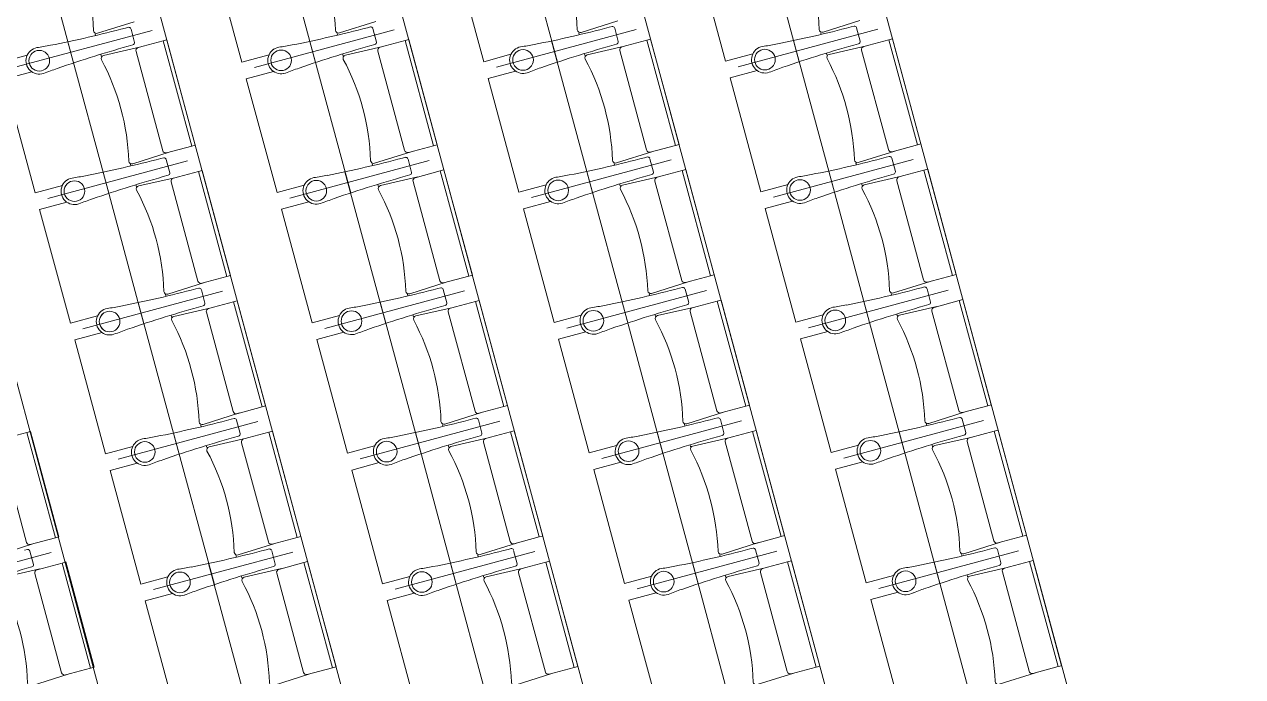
# Model space of a CAD drawing. Header units: millimetres. Extents: x 586 to 1010, y 369 to 668.
# Drawn here: x 701.26 to 706.3, y 482.91 to 485.61 of the extents above; entities that cross this region are included whole.
import ezdxf

# ---------------------------------------------------------------- set-up
doc = ezdxf.new("R2010")
doc.units = ezdxf.units.MM
doc.linetypes.add('CENTER', pattern=[2, 1.25, -0.25, 0.25, -0.25])
doc.linetypes.add('DASHED', pattern=[0.75, 0.5, -0.25])
doc.layers.add('plan line', color=7, linetype='Continuous', lineweight=15)

msp = doc.modelspace()

# ---------------------------------------------------------------- linework, layer by layer
at = {"color": 254, "lineweight": 25}
for points in [[(671.7124, 620.7085), (706.7355, 621.773), (754.2598, 613.8303), (814.6609, 600.1481), (855.7567, 598.0104), (895.0671, 567.0647), (920.0096, 542.0176), (952.0084, 521.2476), (977.2234, 504.6526), (979.6352, 479.2339), (986.3437, 463.8549), (988.7975, 462.3853)], [(654.944, 595.4717), (670.2671, 587.3174), (714.302, 595.1648), (787.0891, 595.1648), (819.3936, 580.9441), (821.0297, 562.8505), (813.4907, 552.7881), (808.7339, 539.6711), (796.4072, 534.7059), (791.0222, 527.249), (791.0222, 507.547), (797.3007, 476.5274), (814.9752, 463.8897), (836.1481, 474.6816), (874.0221, 478.5878), (885.7286, 462.7333), (863.0042, 436.0794), (845.7887, 420.6845), (845.1044, 408.6747)], [(639.2065, 583.4381), (644.7272, 575.638), (657.7961, 553.4401), (668.4043, 543.9291), (682.5178, 548.7307), (692.9838, 555.4778), (711.9339, 556.5828), (734.3456, 532.1334), (750.593, 477.7475), (754.1369, 444.164), (776.4657, 425.4473), (782.6172, 412.2355)]]:
    msp.add_spline(points, degree=3, dxfattribs=at)
at = {"layer": 'plan line'}
for p, q in [((705.1918, 480.5653), (703.6593, 486.249)), ((704.6594, 486.2506), (706.1919, 480.5668)), ((700.659, 486.2443), (702.1828, 480.5713)), ((703.1917, 480.5621), (701.6591, 486.2459)), ((702.6592, 486.2474), (704.1771, 480.6179)), ((702.1586, 485.4509), (702.0318, 485.9215)), ((703.1587, 485.4525), (703.0318, 485.923)), ((704.1588, 485.4541), (704.0319, 485.9246)), ((701.6901, 485.5947), (701.6776, 485.5916)), ((701.6901, 485.5947), (701.6776, 485.5916)), ((702.6902, 485.5963), (702.6777, 485.5932)), ((702.6902, 485.5963), (702.6777, 485.5932)), ((703.6903, 485.5979), (703.6778, 485.5948)), ((703.6903, 485.5979), (703.6778, 485.5948)), ((704.6903, 485.5994), (704.6779, 485.5963)), ((704.6903, 485.5994), (704.6779, 485.5963)), ((701.5523, 485.5678), (701.5542, 485.5607)), ((701.7004, 485.5875), (701.7151, 485.5323)), ((701.7004, 485.5875), (701.7151, 485.5323)), ((702.5524, 485.5694), (702.5543, 485.5623)), ((702.7005, 485.5891), (702.7152, 485.5338)), ((702.7005, 485.5891), (702.7152, 485.5338)), ((703.5525, 485.5709), (703.5544, 485.5639)), ((703.7006, 485.5907), (703.7152, 485.5354)), ((703.7006, 485.5907), (703.7152, 485.5354)), ((704.5526, 485.5725), (704.5545, 485.5655)), ((704.7007, 485.5922), (704.7153, 485.537)), ((704.7007, 485.5922), (704.7153, 485.537)), ((701.2711, 485.4797), (701.1585, 485.4494)), ((701.5751, 485.4831), (701.5773, 485.475)), ((702.2712, 485.4813), (702.1586, 485.4509)), ((702.5752, 485.4847), (702.5774, 485.4765)), ((703.2713, 485.4829), (703.1587, 485.4525)), ((703.5753, 485.4863), (703.5775, 485.4781)), ((704.2714, 485.4845), (704.1588, 485.4541)), ((704.5754, 485.4878), (704.5776, 485.4797)), ((701.1771, 485.3803), (701.2897, 485.4107)), ((702.1772, 485.3819), (702.2898, 485.4123)), ((703.1773, 485.3835), (703.2899, 485.4139)), ((704.1774, 485.3851), (704.29, 485.4154)), ((701.304, 484.9098), (701.1771, 485.3803)), ((702.3041, 484.9114), (702.1772, 485.3819)), ((703.3042, 484.913), (703.1773, 485.3835)), ((704.3043, 484.9146), (704.1774, 485.3851)), ((701.8355, 485.0552), (701.8231, 485.0521)), ((701.8355, 485.0552), (701.8231, 485.0521)), ((701.8459, 485.048), (701.8605, 484.9927)), ((701.8459, 485.048), (701.8605, 484.9927)), ((702.8356, 485.0568), (702.8232, 485.0536)), ((702.8356, 485.0568), (702.8232, 485.0536)), ((702.846, 485.0495), (702.8606, 484.9943)), ((702.846, 485.0495), (702.8606, 484.9943)), ((703.8357, 485.0583), (703.8233, 485.0552)), ((703.8357, 485.0583), (703.8233, 485.0552)), ((703.8461, 485.0511), (703.8607, 484.9959)), ((703.8461, 485.0511), (703.8607, 484.9959)), ((704.8358, 485.0599), (704.8233, 485.0568)), ((704.8358, 485.0599), (704.8233, 485.0568)), ((704.8462, 485.0527), (704.8608, 484.9975)), ((704.8462, 485.0527), (704.8608, 484.9975)), ((701.6978, 485.0283), (701.6997, 485.0212)), ((702.6979, 485.0298), (702.6998, 485.0228)), ((703.698, 485.0314), (703.6999, 485.0244)), ((704.698, 485.033), (704.6999, 485.0259)), ((701.4166, 484.9402), (701.304, 484.9098)), ((701.7206, 484.9436), (701.7228, 484.9354)), ((702.4167, 484.9418), (702.3041, 484.9114)), ((702.7207, 484.9451), (702.7229, 484.937)), ((703.4168, 484.9434), (703.3042, 484.913)), ((703.7208, 484.9467), (703.723, 484.9386)), ((704.4169, 484.9449), (704.3043, 484.9146)), ((704.7209, 484.9483), (704.7231, 484.9402)), ((701.3226, 484.8408), (701.4352, 484.8712)), ((701.4495, 484.3703), (701.3226, 484.8408)), ((702.3227, 484.8424), (702.4353, 484.8727)), ((702.4496, 484.3719), (702.3227, 484.8424)), ((703.3228, 484.844), (703.4354, 484.8743)), ((703.4497, 484.3735), (703.3228, 484.844)), ((704.3229, 484.8455), (704.4355, 484.8759)), ((704.4498, 484.375), (704.3229, 484.8455)), ((701.8433, 484.4887), (701.8452, 484.4817)), ((701.981, 484.5156), (701.9686, 484.5125)), ((701.981, 484.5156), (701.9686, 484.5125)), ((701.9914, 484.5084), (702.006, 484.4532)), ((701.9914, 484.5084), (702.006, 484.4532)), ((702.8433, 484.4903), (702.8452, 484.4833)), ((702.9811, 484.5172), (702.9686, 484.5141)), ((702.9811, 484.5172), (702.9686, 484.5141)), ((702.9915, 484.51), (703.0061, 484.4548)), ((702.9915, 484.51), (703.0061, 484.4548)), ((703.8434, 484.4919), (703.8453, 484.4848)), ((703.9812, 484.5188), (703.9687, 484.5157)), ((703.9812, 484.5188), (703.9687, 484.5157)), ((703.9916, 484.5116), (704.0062, 484.4563)), ((703.9916, 484.5116), (704.0062, 484.4563)), ((704.8435, 484.4935), (704.8454, 484.4864)), ((704.9813, 484.5204), (704.9688, 484.5173)), ((704.9813, 484.5204), (704.9688, 484.5173)), ((704.9917, 484.5132), (705.0063, 484.4579)), ((704.9917, 484.5132), (705.0063, 484.4579)), ((701.5621, 484.4007), (701.4495, 484.3703)), ((701.8661, 484.404), (701.8683, 484.3959)), ((702.5622, 484.4022), (702.4496, 484.3719)), ((702.8662, 484.4056), (702.8684, 484.3975)), ((703.5622, 484.4038), (703.4497, 484.3735)), ((703.8663, 484.4072), (703.8685, 484.3991)), ((704.5623, 484.4054), (704.4498, 484.375)), ((704.8664, 484.4088), (704.8686, 484.4006)), ((703.4683, 484.3044), (703.5809, 484.3348)), ((704.4684, 484.306), (704.5809, 484.3364)), ((701.4681, 484.3013), (701.5807, 484.3316)), ((701.595, 483.8308), (701.4681, 484.3013)), ((702.4682, 484.3029), (702.5808, 484.3332)), ((702.5951, 483.8324), (702.4682, 484.3029)), ((703.5952, 483.8339), (703.4683, 484.3044)), ((704.5952, 483.8355), (704.4684, 484.306)), ((701.9887, 483.9492), (701.9906, 483.9421)), ((702.1265, 483.9761), (702.114, 483.973)), ((702.1265, 483.9761), (702.114, 483.973)), ((702.1369, 483.9689), (702.1515, 483.9137)), ((702.1369, 483.9689), (702.1515, 483.9137)), ((702.9888, 483.9508), (702.9907, 483.9437)), ((703.1266, 483.9777), (703.1141, 483.9746)), ((703.1266, 483.9777), (703.1141, 483.9746)), ((703.137, 483.9705), (703.1516, 483.9152)), ((703.137, 483.9705), (703.1516, 483.9152)), ((703.9889, 483.9524), (703.9908, 483.9453)), ((704.1267, 483.9793), (704.1142, 483.9762)), ((704.1267, 483.9793), (704.1142, 483.9762)), ((704.1371, 483.9721), (704.1517, 483.9168)), ((704.1371, 483.9721), (704.1517, 483.9168)), ((704.989, 483.9539), (704.9909, 483.9469)), ((705.1268, 483.9808), (705.1143, 483.9777)), ((705.1268, 483.9808), (705.1143, 483.9777)), ((705.1371, 483.9736), (705.1518, 483.9184)), ((705.1371, 483.9736), (705.1518, 483.9184)), ((701.7075, 483.8611), (701.595, 483.8308)), ((702.0116, 483.8645), (702.0138, 483.8564)), ((702.7076, 483.8627), (702.5951, 483.8324)), ((703.0117, 483.8661), (703.0139, 483.8579)), ((703.7077, 483.8643), (703.5952, 483.8339)), ((704.0118, 483.8677), (704.014, 483.8595)), ((704.7078, 483.8659), (704.5952, 483.8355)), ((705.0118, 483.8692), (705.014, 483.8611)), ((701.6136, 483.7618), (701.7262, 483.7921)), ((702.6137, 483.7633), (702.7263, 483.7937)), ((703.6138, 483.7649), (703.7263, 483.7953)), ((704.6139, 483.7665), (704.7264, 483.7968)), ((701.7404, 483.2913), (701.6136, 483.7618)), ((702.7405, 483.2928), (702.6137, 483.7633)), ((703.7406, 483.2944), (703.6138, 483.7649)), ((704.7407, 483.296), (704.6139, 483.7665)), ((701.2719, 483.435), (701.2594, 483.4319)), ((701.2719, 483.435), (701.2594, 483.4319)), ((701.2822, 483.4278), (701.2969, 483.3726)), ((701.2822, 483.4278), (701.2969, 483.3726)), ((702.272, 483.4366), (702.2595, 483.4335)), ((702.272, 483.4366), (702.2595, 483.4335)), ((702.2823, 483.4294), (702.297, 483.3741)), ((702.2823, 483.4294), (702.297, 483.3741)), ((703.2721, 483.4382), (703.2596, 483.4351)), ((703.2721, 483.4382), (703.2596, 483.4351)), ((703.2824, 483.431), (703.2971, 483.3757)), ((703.2824, 483.431), (703.2971, 483.3757)), ((704.2722, 483.4397), (704.2597, 483.4366)), ((704.2722, 483.4397), (704.2597, 483.4366)), ((704.2825, 483.4325), (704.2972, 483.3773)), ((704.2825, 483.4325), (704.2972, 483.3773)), ((705.2723, 483.4413), (705.2598, 483.4382)), ((705.2723, 483.4413), (705.2598, 483.4382)), ((705.2826, 483.4341), (705.2973, 483.3789)), ((705.2826, 483.4341), (705.2972, 483.3789)), ((702.1342, 483.4097), (702.1361, 483.4026)), ((703.1343, 483.4112), (703.1362, 483.4042)), ((704.1344, 483.4128), (704.1363, 483.4058)), ((705.1345, 483.4144), (705.1364, 483.4074)), ((703.1571, 483.3266), (703.1593, 483.3184)), ((704.1572, 483.3281), (704.1594, 483.32)), ((704.8533, 483.3263), (704.7407, 483.296)), ((705.1573, 483.3297), (705.1595, 483.3216)), ((701.853, 483.3216), (701.7404, 483.2913)), ((702.1571, 483.325), (702.1592, 483.3168)), ((702.8531, 483.3232), (702.7405, 483.2928)), ((703.8532, 483.3248), (703.7406, 483.2944)), ((701.7591, 483.2222), (701.8716, 483.2526)), ((702.7592, 483.2238), (702.8717, 483.2542)), ((703.7592, 483.2254), (703.8718, 483.2557)), ((703.8861, 482.7549), (703.7592, 483.2254)), ((704.7593, 483.227), (704.8719, 483.2573)), ((704.8862, 482.7565), (704.7593, 483.227)), ((701.8859, 482.7517), (701.7591, 483.2222)), ((702.886, 482.7533), (702.7592, 483.2238))]:
    msp.add_line(p, q, dxfattribs=at)
at = {"layer": 'plan line', "linetype": 'DASHED', "ltscale": 3}
for p, q in [((701.4631, 485.4474), (701.294, 486.0745)), ((702.4632, 485.449), (702.2941, 486.0761)), ((703.4633, 485.4506), (703.2942, 486.0777)), ((704.4633, 485.4521), (704.2942, 486.0793)), ((701.6086, 484.9079), (701.4394, 485.535)), ((702.6086, 484.9094), (702.4395, 485.5366)), ((703.6087, 484.911), (703.4396, 485.5382)), ((704.6088, 484.9126), (704.4397, 485.5397)), ((701.754, 484.3683), (701.5849, 484.9955)), ((702.7541, 484.3699), (702.585, 484.9971)), ((703.7542, 484.3715), (703.5851, 484.9986)), ((704.7543, 484.3731), (704.5852, 485.0002)), ((701.8995, 483.8288), (701.7304, 484.4559)), ((702.8996, 483.8304), (702.7305, 484.4575)), ((703.8997, 483.832), (703.7306, 484.4591)), ((704.8998, 483.8335), (704.7307, 484.4607)), ((702.045, 483.2893), (701.8759, 483.9164)), ((703.0451, 483.2909), (702.876, 483.918)), ((704.0452, 483.2924), (703.8761, 483.9196)), ((705.0453, 483.294), (704.8762, 483.9212)), ((702.1905, 482.7497), (702.0214, 483.3769)), ((703.1906, 482.7513), (703.0215, 483.3785)), ((704.1907, 482.7529), (704.0216, 483.38)), ((705.1907, 482.7545), (705.0216, 483.3816))]:
    msp.add_line(p, q, dxfattribs=at)
at = {"layer": 'plan line', "linetype": 'CENTER', "ltscale": 3}
for p, q in [((701.7882, 485.5821), (701.2109, 485.4265)), ((701.7882, 485.5821), (701.2109, 485.4265)), ((702.7883, 485.5837), (702.211, 485.428)), ((702.7883, 485.5837), (702.211, 485.428)), ((703.7884, 485.5853), (703.2111, 485.4296)), ((703.7884, 485.5853), (703.2111, 485.4296)), ((704.7885, 485.5869), (704.2111, 485.4312)), ((704.7885, 485.5869), (704.2111, 485.4312)), ((701.9337, 485.0426), (701.3563, 484.8869)), ((701.9337, 485.0426), (701.3563, 484.8869)), ((702.9338, 485.0442), (702.3564, 484.8885)), ((702.9338, 485.0442), (702.3564, 484.8885)), ((703.9338, 485.0458), (703.3565, 484.8901)), ((703.9338, 485.0458), (703.3565, 484.8901)), ((704.9339, 485.0473), (704.3566, 484.8917)), ((704.9339, 485.0473), (704.3566, 484.8917)), ((702.0791, 484.5031), (701.5018, 484.3474)), ((702.0791, 484.5031), (701.5018, 484.3474)), ((703.0792, 484.5046), (702.5019, 484.349)), ((703.0792, 484.5046), (702.5019, 484.349)), ((704.0793, 484.5062), (703.502, 484.3506)), ((704.0793, 484.5062), (703.502, 484.3506)), ((705.0794, 484.5078), (704.5021, 484.3521)), ((705.0794, 484.5078), (704.5021, 484.3521)), ((702.2246, 483.9635), (701.6473, 483.8079)), ((702.2246, 483.9635), (701.6473, 483.8079)), ((703.2247, 483.9651), (702.6474, 483.8094)), ((703.2247, 483.9651), (702.6474, 483.8094)), ((704.2248, 483.9667), (703.6475, 483.811)), ((704.2248, 483.9667), (703.6475, 483.811)), ((705.2249, 483.9683), (704.6476, 483.8126)), ((705.2249, 483.9683), (704.6476, 483.8126)), ((704.3703, 483.4272), (703.793, 483.2715)), ((704.3703, 483.4272), (703.793, 483.2715)), ((705.3704, 483.4287), (704.7931, 483.2731)), ((705.3704, 483.4287), (704.7931, 483.2731)), ((701.37, 483.4224), (700.7927, 483.2668)), ((701.37, 483.4224), (700.7927, 483.2668)), ((702.3701, 483.424), (701.7928, 483.2683)), ((702.3701, 483.424), (701.7928, 483.2683)), ((703.3702, 483.4256), (702.7929, 483.2699)), ((703.3702, 483.4256), (702.7929, 483.2699))]:
    msp.add_line(p, q, dxfattribs=at)
at = {"layer": 'plan line'}
for points in [[(701.5955, 486.053), (701.4412, 486.0175, 0.474715), (701.4325, 485.9999, -0.115865), (701.5455, 485.5808, 0.474715), (701.5619, 485.5699), (701.7129, 485.6177)], [(702.5956, 486.0546), (702.4413, 486.019, 0.474715), (702.4326, 486.0014, -0.115865), (702.5456, 485.5824, 0.474715), (702.562, 485.5715), (702.713, 485.6193)], [(703.5957, 486.0562), (703.4414, 486.0206, 0.474715), (703.4327, 486.003, -0.115865), (703.5457, 485.5839, 0.474715), (703.5621, 485.5731), (703.7131, 485.6209)], [(704.5958, 486.0578), (704.4415, 486.0222, 0.474715), (704.4328, 486.0046, -0.115865), (704.5458, 485.5855, 0.474715), (704.5622, 485.5747), (704.7132, 485.6225)], [(704.8336, 485.5431), (704.7302, 485.5152, 0.414214), (704.7213, 485.4997), (704.832, 485.0889, 0.414214), (704.8476, 485.08), (704.9517, 485.108), (704.8336, 485.5431)], [(701.741, 485.5135), (701.5867, 485.4779, 0.474715), (701.578, 485.4603, -0.115865), (701.691, 485.0412, 0.474715), (701.7074, 485.0304), (701.8584, 485.0782)], [(701.8333, 485.5383), (701.73, 485.5105, 0.414214), (701.721, 485.4949), (701.8318, 485.0842, 0.414214), (701.8473, 485.0752), (701.9514, 485.1033), (701.8333, 485.5383)], [(702.7411, 485.5151), (702.5868, 485.4795, 0.474715), (702.5781, 485.4619, -0.115865), (702.6911, 485.0428, 0.474715), (702.7075, 485.032), (702.8585, 485.0798)], [(702.8334, 485.5399), (702.73, 485.5121, 0.414214), (702.7211, 485.4965), (702.8318, 485.0858, 0.414214), (702.8474, 485.0768), (702.9515, 485.1048), (702.8334, 485.5399)], [(703.7412, 485.5166), (703.5869, 485.4811, 0.474715), (703.5782, 485.4635, -0.115865), (703.6912, 485.0444, 0.474715), (703.7076, 485.0336), (703.8586, 485.0814)], [(703.8335, 485.5415), (703.7301, 485.5137, 0.414214), (703.7212, 485.4981), (703.8319, 485.0873, 0.414214), (703.8475, 485.0784), (703.9516, 485.1064), (703.8335, 485.5415)], [(704.7413, 485.5182), (704.587, 485.4827, 0.474715), (704.5783, 485.4651, -0.115865), (704.6913, 485.046, 0.474715), (704.7076, 485.0351), (704.8586, 485.0829)], [(701.9788, 484.9988), (701.8754, 484.971, 0.414214), (701.8665, 484.9554), (701.9772, 484.5447, 0.414214), (701.9928, 484.5357), (702.0969, 484.5637), (701.9788, 484.9988)], [(702.9789, 485.0004), (702.8755, 484.9726, 0.414214), (702.8666, 484.957), (702.9773, 484.5462, 0.414214), (702.9929, 484.5373), (703.097, 484.5653), (702.9789, 485.0004)], [(703.9789, 485.002), (703.8756, 484.9741, 0.414214), (703.8667, 484.9586), (703.9774, 484.5478, 0.414214), (703.993, 484.5389), (704.097, 484.5669), (703.9789, 485.002)], [(704.979, 485.0035), (704.8757, 484.9757, 0.414214), (704.8667, 484.9601), (704.9775, 484.5494, 0.414214), (704.9931, 484.5404), (705.0971, 484.5685), (704.979, 485.0035)], [(701.8865, 484.974), (701.7322, 484.9384, 0.474715), (701.7235, 484.9208, -0.115865), (701.8365, 484.5017, 0.474715), (701.8529, 484.4909), (702.0039, 484.5387)], [(702.8866, 484.9755), (702.7323, 484.94, 0.474715), (702.7236, 484.9224, -0.115865), (702.8366, 484.5033, 0.474715), (702.8529, 484.4924), (703.0039, 484.5403)], [(703.8867, 484.9771), (703.7324, 484.9416, 0.474715), (703.7237, 484.924, -0.115865), (703.8367, 484.5049, 0.474715), (703.853, 484.494), (704.004, 484.5418)], [(704.8868, 484.9787), (704.7324, 484.9431, 0.474715), (704.7238, 484.9255, -0.115865), (704.8368, 484.5065, 0.474715), (704.8531, 484.4956), (705.0041, 484.5434)], [(702.032, 484.4344), (701.8777, 484.3989, 0.474715), (701.869, 484.3813, -0.115865), (701.982, 483.9622, 0.474715), (701.9983, 483.9513), (702.1493, 483.9992)], [(702.1242, 484.4593), (702.0209, 484.4314, 0.414214), (702.012, 484.4159), (702.1227, 484.0051, 0.414214), (702.1383, 483.9962), (702.2423, 484.0242), (702.1242, 484.4593)], [(703.0321, 484.436), (702.8778, 484.4005, 0.474715), (702.8691, 484.3829, -0.115865), (702.9821, 483.9638, 0.474715), (702.9984, 483.9529), (703.1494, 484.0007)], [(703.1243, 484.4609), (703.021, 484.433, 0.414214), (703.012, 484.4175), (703.1228, 484.0067, 0.414214), (703.1384, 483.9978), (703.2424, 484.0258), (703.1243, 484.4609)], [(704.0321, 484.4376), (703.8778, 484.402, 0.474715), (703.8692, 484.3844, -0.115865), (703.9822, 483.9653, 0.474715), (703.9985, 483.9545), (704.1495, 484.0023)], [(704.1244, 484.4624), (704.0211, 484.4346, 0.414214), (704.0121, 484.419), (704.1229, 484.0083, 0.414214), (704.1385, 483.9993), (704.2425, 484.0274), (704.1244, 484.4624)], [(705.0322, 484.4392), (704.8779, 484.4036, 0.474715), (704.8693, 484.386, -0.115865), (704.9823, 483.9669, 0.474715), (704.9986, 483.9561), (705.1496, 484.0039)], [(705.1245, 484.464), (705.0212, 484.4362, 0.414214), (705.0122, 484.4206), (705.123, 484.0099, 0.414214), (705.1385, 484.0009), (705.2426, 484.0289), (705.1245, 484.464)], [(701.1773, 483.8933), (701.023, 483.8578, 0.474715), (701.0144, 483.8402, -0.115865), (701.1274, 483.4211, 0.474715), (701.1437, 483.4102), (701.2947, 483.458)], [(701.2696, 483.9182), (701.1663, 483.8903, 0.414214), (701.1573, 483.8748), (701.2681, 483.464, 0.414214), (701.2837, 483.4551), (701.3877, 483.4831), (701.2696, 483.9182)], [(702.1774, 483.8949), (702.0231, 483.8593, 0.474715), (702.0145, 483.8417, -0.115865), (702.1275, 483.4227, 0.474715), (702.1438, 483.4118), (702.2948, 483.4596)], [(702.2697, 483.9198), (702.1664, 483.8919, 0.414214), (702.1574, 483.8764), (702.2682, 483.4656, 0.414214), (702.2838, 483.4566), (702.3878, 483.4847), (702.2697, 483.9198)], [(703.1775, 483.8965), (703.0232, 483.8609, 0.474715), (703.0146, 483.8433, -0.115865), (703.1276, 483.4242, 0.474715), (703.1439, 483.4134), (703.2949, 483.4612)], [(703.2698, 483.9213), (703.1665, 483.8935, 0.414214), (703.1575, 483.8779), (703.2683, 483.4672, 0.414214), (703.2839, 483.4582), (703.3879, 483.4863), (703.2698, 483.9213)], [(704.1776, 483.8981), (704.0233, 483.8625, 0.474715), (704.0146, 483.8449, -0.115865), (704.1277, 483.4258, 0.474715), (704.144, 483.415), (704.295, 483.4628)], [(704.2699, 483.9229), (704.1666, 483.8951, 0.414214), (704.1576, 483.8795), (704.2684, 483.4688, 0.414214), (704.2839, 483.4598), (704.388, 483.4878), (704.2699, 483.9229)], [(705.1777, 483.8996), (705.0234, 483.8641, 0.474715), (705.0147, 483.8465, -0.115865), (705.1277, 483.4274, 0.474715), (705.1441, 483.4165), (705.2951, 483.4644)], [(705.27, 483.9245), (705.1667, 483.8967, 0.414214), (705.1577, 483.8811), (705.2685, 483.4703, 0.414214), (705.284, 483.4614), (705.3881, 483.4894), (705.27, 483.9245)], [(701.4151, 483.3786), (701.3118, 483.3508, 0.414214), (701.3028, 483.3352), (701.4136, 482.9245, 0.414214), (701.4291, 482.9155), (701.5332, 482.9436), (701.4151, 483.3786)], [(702.4152, 483.3802), (702.3119, 483.3524, 0.414214), (702.3029, 483.3368), (702.4137, 482.9261, 0.414214), (702.4292, 482.9171), (702.5333, 482.9451), (702.4152, 483.3802)], [(703.4153, 483.3818), (703.312, 483.354, 0.414214), (703.303, 483.3384), (703.4138, 482.9276, 0.414214), (703.4293, 482.9187), (703.5334, 482.9467), (703.4153, 483.3818)], [(704.4154, 483.3834), (704.3121, 483.3555, 0.414214), (704.3031, 483.34), (704.4139, 482.9292, 0.414214), (704.4294, 482.9203), (704.5335, 482.9483), (704.4154, 483.3834)], [(705.4155, 483.385), (705.3121, 483.3571, 0.414214), (705.3032, 483.3416), (705.4139, 482.9308, 0.414214), (705.4295, 482.9218), (705.5336, 482.9499), (705.4155, 483.385)], [(701.3228, 483.3538), (701.1685, 483.3182, 0.474715), (701.1598, 483.3006, -0.115865), (701.2728, 482.8815, 0.474715), (701.2892, 482.8707), (701.4402, 482.9185)], [(702.3229, 483.3554), (702.1686, 483.3198, 0.474715), (702.1599, 483.3022, -0.115865), (702.2729, 482.8831, 0.474715), (702.2893, 482.8723), (702.4403, 482.9201)], [(703.323, 483.3569), (703.1687, 483.3214, 0.474715), (703.16, 483.3038, -0.115865), (703.273, 482.8847, 0.474715), (703.2894, 482.8739), (703.4404, 482.9217)], [(704.3231, 483.3585), (704.1688, 483.323, 0.474715), (704.1601, 483.3054, -0.115865), (704.2731, 482.8863, 0.474715), (704.2895, 482.8754), (704.4405, 482.9232)], [(705.3232, 483.3601), (705.1689, 483.3245, 0.474715), (705.1602, 483.3069, -0.115865), (705.2732, 482.8879, 0.474715), (705.2896, 482.877), (705.4406, 482.9248)]]:
    msp.add_lwpolyline(points, format="xyb", dxfattribs=at)
for points in [[(701.8487, 485.5425), (701.9661, 485.1072), (701.9514, 485.1033), (701.8333, 485.5383), (701.8487, 485.5425)], [(702.8488, 485.5441), (702.9662, 485.1088), (702.9515, 485.1048), (702.8334, 485.5399), (702.8488, 485.5441)], [(703.8489, 485.5457), (703.9663, 485.1104), (703.9516, 485.1064), (703.8335, 485.5415), (703.8489, 485.5457)], [(704.849, 485.5472), (704.9664, 485.112), (704.9517, 485.108), (704.8336, 485.5431), (704.849, 485.5472)], [(701.9942, 485.003), (702.1116, 484.5677), (702.0969, 484.5637), (701.9788, 484.9988), (701.9942, 485.003)], [(702.9943, 485.0046), (703.1117, 484.5693), (703.097, 484.5653), (702.9789, 485.0004), (702.9943, 485.0046)], [(703.9944, 485.0061), (704.1118, 484.5709), (704.097, 484.5669), (703.9789, 485.002), (703.9944, 485.0061)], [(704.9945, 485.0077), (705.1118, 484.5724), (705.0971, 484.5685), (704.979, 485.0035), (704.9945, 485.0077)], [(702.1397, 484.4634), (702.2571, 484.0282), (702.2423, 484.0242), (702.1242, 484.4593), (702.1397, 484.4634)], [(703.1398, 484.465), (703.2572, 484.0298), (703.2424, 484.0258), (703.1243, 484.4609), (703.1398, 484.465)], [(704.1399, 484.4666), (704.2572, 484.0313), (704.2425, 484.0274), (704.1244, 484.4624), (704.1399, 484.4666)], [(705.14, 484.4682), (705.2573, 484.0329), (705.2426, 484.0289), (705.1245, 484.464), (705.14, 484.4682)], [(701.2851, 483.9223), (701.4024, 483.4871), (701.3877, 483.4831), (701.2696, 483.9182), (701.2851, 483.9223)], [(702.2852, 483.9239), (702.4025, 483.4886), (702.3878, 483.4847), (702.2697, 483.9198), (702.2852, 483.9239)], [(703.2853, 483.9255), (703.4026, 483.4902), (703.3879, 483.4863), (703.2698, 483.9213), (703.2853, 483.9255)], [(704.2854, 483.9271), (704.4027, 483.4918), (704.388, 483.4878), (704.2699, 483.9229), (704.2854, 483.9271)], [(705.2854, 483.9287), (705.4028, 483.4934), (705.3881, 483.4894), (705.27, 483.9245), (705.2854, 483.9287)], [(701.4305, 483.3828), (701.5479, 482.9475), (701.5332, 482.9436), (701.4151, 483.3786), (701.4305, 483.3828)], [(702.4306, 483.3844), (702.548, 482.9491), (702.5333, 482.9451), (702.4152, 483.3802), (702.4306, 483.3844)], [(703.4307, 483.386), (703.5481, 482.9507), (703.5334, 482.9467), (703.4153, 483.3818), (703.4307, 483.386)], [(704.4308, 483.3875), (704.5482, 482.9523), (704.5335, 482.9483), (704.4154, 483.3834), (704.4308, 483.3875)], [(705.4309, 483.3891), (705.5483, 482.9538), (705.5336, 482.9499), (705.4155, 483.385), (705.4309, 483.3891)]]:
    msp.add_lwpolyline(points, dxfattribs=at)
for centre in [(701.321, 485.4565), (701.321, 485.4565), (702.3211, 485.4581), (702.3211, 485.4581), (703.3212, 485.4597), (703.3212, 485.4597), (704.3213, 485.4612), (704.3213, 485.4612), (701.4665, 484.917), (701.4665, 484.917), (702.4666, 484.9186), (702.4666, 484.9186), (703.4667, 484.9201), (703.4667, 484.9201), (704.4667, 484.9217), (704.4667, 484.9217), (701.612, 484.3775), (701.6119, 484.3775), (702.612, 484.379), (702.612, 484.379), (703.6121, 484.3806), (703.6121, 484.3806), (704.6122, 484.3822), (704.6122, 484.3822), (701.7574, 483.8379), (701.7574, 483.8379), (702.7575, 483.8395), (702.7575, 483.8395), (703.7576, 483.8411), (703.7576, 483.8411), (704.7577, 483.8427), (704.7577, 483.8427), (701.9029, 483.2984), (701.9029, 483.2984), (702.903, 483.3), (702.903, 483.3), (703.9031, 483.3015), (703.9031, 483.3015), (704.9032, 483.3031), (704.9032, 483.3031)]:
    msp.add_circle(centre, 0.0427, dxfattribs=at)
for centre, radius, start, end in [((701.6912, 485.5854), 0.00935, 23.5288, 96.652), ((701.6911, 485.5854), 0.00935, 23.5288, 96.652), ((701.4037, 490.4246), 4.9966, 281.1162, 284.7717), ((701.4037, 490.4246), 4.9966, 281.1162, 284.7717), ((702.6912, 485.587), 0.00935, 23.5288, 96.652), ((702.6912, 485.587), 0.00935, 23.5288, 96.652), ((702.4038, 490.4262), 4.9966, 281.1162, 284.7717), ((702.4038, 490.4262), 4.9966, 281.1162, 284.7717), ((703.6913, 485.5886), 0.00935, 23.5288, 96.652), ((703.6913, 485.5886), 0.00935, 23.5288, 96.652), ((703.4039, 490.4278), 4.9966, 281.1162, 284.7717), ((703.4039, 490.4278), 4.9966, 281.1162, 284.7717), ((704.6914, 485.5902), 0.00935, 23.5288, 96.652), ((704.6914, 485.5902), 0.00935, 23.5288, 96.652), ((700.4036, 490.4231), 4.9966, 281.1162, 284.7717), ((700.4036, 490.4231), 4.9966, 281.1162, 284.7717), ((701.3213, 485.4562), 0.0554, 100.5424, 288.5847), ((701.3213, 485.4562), 0.0554, 100.5424, 288.5847), ((701.1717, 486.4956), 0.9947, 278.0552, 281.318), ((701.1717, 486.4956), 0.9947, 278.0552, 281.318), ((703.1365, 480.3883), 5.3287, 105.5499, 109.0735), ((703.1365, 480.3883), 5.3287, 105.5499, 109.0735), ((701.7054, 485.5313), 0.00967, 284.4661, 5.9165), ((701.7054, 485.5313), 0.00967, 284.4661, 5.9165), ((702.3214, 485.4578), 0.0554, 100.5424, 288.5847), ((702.3213, 485.4578), 0.0554, 100.5424, 288.5847), ((702.1718, 486.4972), 0.9947, 278.0552, 281.318), ((702.1718, 486.4972), 0.9947, 278.0552, 281.318), ((704.1366, 480.3898), 5.3287, 105.5499, 109.0735), ((704.1366, 480.3898), 5.3287, 105.5499, 109.0735), ((702.7055, 485.5328), 0.00967, 284.4661, 5.9165), ((702.7055, 485.5328), 0.00967, 284.4661, 5.9165), ((703.3214, 485.4594), 0.0554, 100.5424, 288.5847), ((703.3214, 485.4594), 0.0554, 100.5424, 288.5847), ((703.1719, 486.4988), 0.9947, 278.0552, 281.318), ((703.1719, 486.4988), 0.9947, 278.0552, 281.318), ((705.1366, 480.3914), 5.3287, 105.5499, 109.0735), ((705.1366, 480.3914), 5.3287, 105.5499, 109.0735), ((703.7056, 485.5344), 0.00967, 284.4661, 5.9165), ((703.7056, 485.5344), 0.00967, 284.4661, 5.9165), ((704.3215, 485.461), 0.0554, 100.5424, 288.5847), ((704.3215, 485.461), 0.0554, 100.5424, 288.5847), ((704.172, 486.5003), 0.9947, 278.0552, 281.318), ((704.172, 486.5003), 0.9947, 278.0552, 281.318), ((706.1367, 480.393), 5.3287, 105.5499, 109.0735), ((706.1367, 480.393), 5.3287, 105.5499, 109.0735), ((704.7057, 485.536), 0.00967, 284.4661, 5.9165), ((704.7057, 485.536), 0.00967, 284.4661, 5.9165), ((702.7326, 481.702), 3.9554, 109.7628, 110.6309), ((702.7326, 481.702), 3.9554, 109.7628, 110.6309), ((703.7327, 481.7036), 3.9554, 109.7628, 110.6309), ((703.7327, 481.7036), 3.9554, 109.7628, 110.6309), ((704.7327, 481.7052), 3.9554, 109.7628, 110.6309), ((704.7327, 481.7052), 3.9554, 109.7628, 110.6309), ((705.7328, 481.7068), 3.9554, 109.7628, 110.6309), ((705.7328, 481.7068), 3.9554, 109.7628, 110.6309), ((700.5491, 489.8835), 4.9966, 281.1162, 284.7717), ((700.5491, 489.8835), 4.9966, 281.1162, 284.7717), ((701.8366, 485.0459), 0.00935, 23.5288, 96.652), ((701.8366, 485.0459), 0.00935, 23.5288, 96.652), ((701.5492, 489.8851), 4.9966, 281.1162, 284.7717), ((701.5492, 489.8851), 4.9966, 281.1162, 284.7717), ((702.8367, 485.0475), 0.00935, 23.5288, 96.652), ((702.8367, 485.0475), 0.00935, 23.5288, 96.652), ((702.5493, 489.8867), 4.9966, 281.1162, 284.7717), ((702.5493, 489.8867), 4.9966, 281.1162, 284.7717), ((703.8368, 485.049), 0.00935, 23.5288, 96.652), ((703.8368, 485.049), 0.00935, 23.5288, 96.652), ((703.5494, 489.8883), 4.9966, 281.1162, 284.7717), ((703.5494, 489.8883), 4.9966, 281.1162, 284.7717), ((704.8369, 485.0506), 0.00935, 23.5288, 96.652), ((704.8369, 485.0506), 0.00935, 23.5288, 96.652), ((701.8509, 484.9917), 0.00967, 284.4661, 5.9165), ((701.8509, 484.9917), 0.00967, 284.4661, 5.9165), ((702.851, 484.9933), 0.00967, 284.4661, 5.9165), ((702.851, 484.9933), 0.00967, 284.4661, 5.9165), ((703.8511, 484.9949), 0.00967, 284.4661, 5.9165), ((703.8511, 484.9949), 0.00967, 284.4661, 5.9165), ((704.8512, 484.9965), 0.00967, 284.4661, 5.9165), ((704.8512, 484.9965), 0.00967, 284.4661, 5.9165), ((701.4667, 484.9167), 0.0554, 100.5424, 288.5847), ((701.4667, 484.9167), 0.0554, 100.5424, 288.5847), ((701.3172, 485.9561), 0.9947, 278.0552, 281.318), ((701.3172, 485.9561), 0.9947, 278.0552, 281.318), ((703.2819, 479.8487), 5.3287, 105.5499, 109.0735), ((703.2819, 479.8487), 5.3287, 105.5499, 109.0735), ((702.4668, 484.9183), 0.0554, 100.5424, 288.5847), ((702.4668, 484.9183), 0.0554, 100.5424, 288.5847), ((702.3173, 485.9577), 0.9947, 278.0552, 281.318), ((702.3173, 485.9577), 0.9947, 278.0552, 281.318), ((704.282, 479.8503), 5.3287, 105.5499, 109.0735), ((704.282, 479.8503), 5.3287, 105.5499, 109.0735), ((703.4669, 484.9199), 0.0554, 100.5424, 288.5847), ((703.4669, 484.9199), 0.0554, 100.5424, 288.5847), ((703.3174, 485.9592), 0.9947, 278.0552, 281.318), ((703.3174, 485.9592), 0.9947, 278.0552, 281.318), ((705.2821, 479.8519), 5.3287, 105.5499, 109.0735), ((705.2821, 479.8519), 5.3287, 105.5499, 109.0735), ((704.467, 484.9214), 0.0554, 100.5424, 288.5847), ((704.467, 484.9214), 0.0554, 100.5424, 288.5847), ((704.3175, 485.9608), 0.9947, 278.0552, 281.318), ((704.3175, 485.9608), 0.9947, 278.0552, 281.318), ((706.2822, 479.8535), 5.3287, 105.5499, 109.0735), ((706.2822, 479.8535), 5.3287, 105.5499, 109.0735), ((704.8782, 481.1657), 3.9554, 109.7628, 110.6309), ((704.8782, 481.1657), 3.9554, 109.7628, 110.6309), ((705.8783, 481.1672), 3.9554, 109.7628, 110.6309), ((705.8783, 481.1672), 3.9554, 109.7628, 110.6309), ((702.878, 481.1625), 3.9554, 109.7628, 110.6309), ((702.878, 481.1625), 3.9554, 109.7628, 110.6309), ((703.8781, 481.1641), 3.9554, 109.7628, 110.6309), ((703.8781, 481.1641), 3.9554, 109.7628, 110.6309), ((700.6946, 489.344), 4.9966, 281.1162, 284.7717), ((700.6946, 489.344), 4.9966, 281.1162, 284.7717), ((701.9821, 484.5064), 0.00935, 23.5288, 96.652), ((701.9821, 484.5064), 0.00935, 23.5288, 96.652), ((701.6947, 489.3456), 4.9966, 281.1162, 284.7717), ((701.6947, 489.3456), 4.9966, 281.1162, 284.7717), ((702.9822, 484.5079), 0.00935, 23.5288, 96.652), ((702.9822, 484.5079), 0.00935, 23.5288, 96.652), ((702.6948, 489.3472), 4.9966, 281.1162, 284.7717), ((702.6948, 489.3472), 4.9966, 281.1162, 284.7717), ((703.9823, 484.5095), 0.00935, 23.5288, 96.652), ((703.9823, 484.5095), 0.00935, 23.5288, 96.652), ((703.6948, 489.3487), 4.9966, 281.1162, 284.7717), ((703.6948, 489.3487), 4.9966, 281.1162, 284.7717), ((704.9824, 484.5111), 0.00935, 23.5288, 96.652), ((704.9824, 484.5111), 0.00935, 23.5288, 96.652), ((701.4627, 485.4165), 0.9947, 278.0552, 281.318), ((701.4627, 485.4165), 0.9947, 278.0552, 281.318), ((703.4274, 479.3092), 5.3287, 105.5499, 109.0735), ((703.4274, 479.3092), 5.3287, 105.5499, 109.0735), ((701.9964, 484.4522), 0.00967, 284.4661, 5.9165), ((701.9964, 484.4522), 0.00967, 284.4661, 5.9165), ((702.4628, 485.4181), 0.9947, 278.0552, 281.318), ((702.4628, 485.4181), 0.9947, 278.0552, 281.318), ((704.4275, 479.3108), 5.3287, 105.5499, 109.0735), ((704.4275, 479.3108), 5.3287, 105.5499, 109.0735), ((702.9965, 484.4538), 0.00967, 284.4661, 5.9165), ((702.9965, 484.4538), 0.00967, 284.4661, 5.9165), ((703.6124, 484.3803), 0.0554, 100.5424, 288.5847), ((703.6124, 484.3803), 0.0554, 100.5424, 288.5847), ((703.4629, 485.4197), 0.9947, 278.0552, 281.318), ((703.4629, 485.4197), 0.9947, 278.0552, 281.318), ((705.4276, 479.3124), 5.3287, 105.5499, 109.0735), ((705.4276, 479.3124), 5.3287, 105.5499, 109.0735), ((703.9966, 484.4554), 0.00967, 284.4661, 5.9165), ((703.9966, 484.4554), 0.00967, 284.4661, 5.9165), ((704.6125, 484.3819), 0.0554, 100.5424, 288.5847), ((704.6125, 484.3819), 0.0554, 100.5424, 288.5847), ((704.463, 485.4213), 0.9947, 278.0552, 281.318), ((704.463, 485.4213), 0.9947, 278.0552, 281.318), ((706.4277, 479.3139), 5.3287, 105.5499, 109.0735), ((706.4277, 479.3139), 5.3287, 105.5499, 109.0735), ((704.9967, 484.4569), 0.00967, 284.4661, 5.9165), ((704.9967, 484.4569), 0.00967, 284.4661, 5.9165), ((701.6122, 484.3772), 0.0554, 100.5424, 288.5847), ((701.6122, 484.3772), 0.0554, 100.5424, 288.5847), ((702.6123, 484.3787), 0.0554, 100.5424, 288.5847), ((702.6123, 484.3787), 0.0554, 100.5424, 288.5847), ((703.0235, 480.623), 3.9554, 109.7628, 110.6309), ((703.0235, 480.623), 3.9554, 109.7628, 110.6309), ((704.0236, 480.6246), 3.9554, 109.7628, 110.6309), ((704.0236, 480.6246), 3.9554, 109.7628, 110.6309), ((705.0237, 480.6261), 3.9554, 109.7628, 110.6309), ((705.0237, 480.6261), 3.9554, 109.7628, 110.6309), ((706.0238, 480.6277), 3.9554, 109.7628, 110.6309), ((706.0238, 480.6277), 3.9554, 109.7628, 110.6309), ((705.1279, 483.9716), 0.00935, 23.5288, 96.652), ((705.1279, 483.9716), 0.00935, 23.5288, 96.652), ((700.8401, 488.8045), 4.9966, 281.1162, 284.7717), ((700.8401, 488.8045), 4.9966, 281.1162, 284.7717), ((702.1276, 483.9668), 0.00935, 23.5288, 96.652), ((702.1276, 483.9668), 0.00935, 23.5288, 96.652), ((701.8401, 488.8061), 4.9966, 281.1162, 284.7717), ((701.8401, 488.8061), 4.9966, 281.1162, 284.7717), ((703.1277, 483.9684), 0.00935, 23.5288, 96.652), ((703.1277, 483.9684), 0.00935, 23.5288, 96.652), ((702.8402, 488.8076), 4.9966, 281.1162, 284.7717), ((702.8402, 488.8076), 4.9966, 281.1162, 284.7717), ((704.1278, 483.97), 0.00935, 23.5288, 96.652), ((704.1278, 483.97), 0.00935, 23.5288, 96.652), ((703.8403, 488.8092), 4.9966, 281.1162, 284.7717), ((703.8403, 488.8092), 4.9966, 281.1162, 284.7717), ((701.7577, 483.8376), 0.0554, 100.5424, 288.5847), ((701.7577, 483.8376), 0.0554, 100.5424, 288.5847), ((701.6082, 484.877), 0.9947, 278.0552, 281.318), ((701.6082, 484.877), 0.9947, 278.0552, 281.318), ((703.5729, 478.7697), 5.3287, 105.5499, 109.0735), ((703.5729, 478.7697), 5.3287, 105.5499, 109.0735), ((702.1419, 483.9127), 0.00967, 284.4661, 5.9165), ((702.1419, 483.9127), 0.00967, 284.4661, 5.9165), ((702.7578, 483.8392), 0.0554, 100.5424, 288.5847), ((702.7578, 483.8392), 0.0554, 100.5424, 288.5847), ((702.6083, 484.8786), 0.9947, 278.0552, 281.318), ((702.6083, 484.8786), 0.9947, 278.0552, 281.318), ((704.573, 478.7713), 5.3287, 105.5499, 109.0735), ((704.573, 478.7713), 5.3287, 105.5499, 109.0735), ((703.142, 483.9142), 0.00967, 284.4661, 5.9165), ((703.142, 483.9142), 0.00967, 284.4661, 5.9165), ((703.7579, 483.8408), 0.0554, 100.5424, 288.5847), ((703.7579, 483.8408), 0.0554, 100.5424, 288.5847), ((703.6084, 484.8802), 0.9947, 278.0552, 281.318), ((703.6084, 484.8802), 0.9947, 278.0552, 281.318), ((705.5731, 478.7728), 5.3287, 105.5499, 109.0735), ((705.5731, 478.7728), 5.3287, 105.5499, 109.0735), ((704.1421, 483.9158), 0.00967, 284.4661, 5.9165), ((704.1421, 483.9158), 0.00967, 284.4661, 5.9165), ((704.758, 483.8424), 0.0554, 100.5424, 288.5847), ((704.758, 483.8424), 0.0554, 100.5424, 288.5847), ((704.6084, 484.8817), 0.9947, 278.0552, 281.318), ((704.6084, 484.8817), 0.9947, 278.0552, 281.318), ((706.5732, 478.7744), 5.3287, 105.5499, 109.0735), ((706.5732, 478.7744), 5.3287, 105.5499, 109.0735), ((705.1422, 483.9174), 0.00967, 284.4661, 5.9165), ((705.1421, 483.9174), 0.00967, 284.4661, 5.9165), ((703.169, 480.0834), 3.9554, 109.7628, 110.6309), ((703.169, 480.0834), 3.9554, 109.7628, 110.6309), ((704.1691, 480.085), 3.9554, 109.7628, 110.6309), ((704.1691, 480.085), 3.9554, 109.7628, 110.6309), ((705.1692, 480.0866), 3.9554, 109.7628, 110.6309), ((705.1692, 480.0866), 3.9554, 109.7628, 110.6309), ((706.1693, 480.0882), 3.9554, 109.7628, 110.6309), ((706.1693, 480.0882), 3.9554, 109.7628, 110.6309), ((701.273, 483.4257), 0.00935, 23.5288, 96.652), ((701.273, 483.4257), 0.00935, 23.5288, 96.652), ((700.9855, 488.2649), 4.9966, 281.1162, 284.7717), ((700.9855, 488.2649), 4.9966, 281.1162, 284.7717), ((702.2731, 483.4273), 0.00935, 23.5288, 96.652), ((702.2731, 483.4273), 0.00935, 23.5288, 96.652), ((701.9856, 488.2665), 4.9966, 281.1162, 284.7717), ((701.9856, 488.2665), 4.9966, 281.1162, 284.7717), ((703.2732, 483.4289), 0.00935, 23.5288, 96.652), ((703.2732, 483.4289), 0.00935, 23.5288, 96.652), ((702.9857, 488.2681), 4.9966, 281.1162, 284.7717), ((702.9857, 488.2681), 4.9966, 281.1162, 284.7717), ((704.2733, 483.4305), 0.00935, 23.5288, 96.652), ((704.2733, 483.4305), 0.00935, 23.5288, 96.652), ((703.9858, 488.2697), 4.9966, 281.1162, 284.7717), ((703.9858, 488.2697), 4.9966, 281.1162, 284.7717), ((705.2733, 483.432), 0.00935, 23.5288, 96.652), ((705.2733, 483.432), 0.00935, 23.5288, 96.652), ((704.2875, 483.3763), 0.00967, 284.4661, 5.9165), ((704.2875, 483.3763), 0.00967, 284.4661, 5.9165), ((705.2876, 483.3779), 0.00967, 284.4661, 5.9165), ((705.2876, 483.3779), 0.00967, 284.4661, 5.9165), ((702.7183, 478.2286), 5.3287, 105.5499, 109.0735), ((702.7183, 478.2286), 5.3287, 105.5499, 109.0735), ((701.2873, 483.3716), 0.00967, 284.4661, 5.9165), ((701.2873, 483.3716), 0.00967, 284.4661, 5.9165), ((701.9032, 483.2981), 0.0554, 100.5424, 288.5847), ((701.9032, 483.2981), 0.0554, 100.5424, 288.5847), ((701.7537, 484.3375), 0.9947, 278.0552, 281.318), ((701.7536, 484.3375), 0.9947, 278.0552, 281.318), ((703.7184, 478.2301), 5.3287, 105.5499, 109.0735), ((703.7184, 478.2301), 5.3287, 105.5499, 109.0735), ((702.2874, 483.3731), 0.00967, 284.4661, 5.9165), ((702.2874, 483.3731), 0.00967, 284.4661, 5.9165), ((702.9033, 483.2997), 0.0554, 100.5424, 288.5847), ((702.9033, 483.2997), 0.0554, 100.5424, 288.5847), ((702.7537, 484.3391), 0.9947, 278.0552, 281.318), ((702.7537, 484.3391), 0.9947, 278.0552, 281.318), ((704.7185, 478.2317), 5.3287, 105.5499, 109.0735), ((704.7185, 478.2317), 5.3287, 105.5499, 109.0735), ((703.2875, 483.3747), 0.00967, 284.4661, 5.9165), ((703.2875, 483.3747), 0.00967, 284.4661, 5.9165), ((703.9034, 483.3013), 0.0554, 100.5424, 288.5847), ((703.9034, 483.3013), 0.0554, 100.5424, 288.5847), ((703.7538, 484.3406), 0.9947, 278.0552, 281.318), ((703.7538, 484.3406), 0.9947, 278.0552, 281.318), ((705.7186, 478.2333), 5.3287, 105.5499, 109.0735), ((705.7186, 478.2333), 5.3287, 105.5499, 109.0735), ((704.9034, 483.3028), 0.0554, 100.5424, 288.5847), ((704.9034, 483.3028), 0.0554, 100.5424, 288.5847), ((704.7539, 484.3422), 0.9947, 278.0552, 281.318), ((704.7539, 484.3422), 0.9947, 278.0552, 281.318), ((706.7186, 478.2349), 5.3287, 105.5499, 109.0735), ((706.7186, 478.2349), 5.3287, 105.5499, 109.0735), ((703.3145, 479.5439), 3.9554, 109.7628, 110.6309), ((703.3145, 479.5439), 3.9554, 109.7628, 110.6309), ((704.3146, 479.5455), 3.9554, 109.7628, 110.6309), ((704.3146, 479.5455), 3.9554, 109.7628, 110.6309), ((705.3147, 479.5471), 3.9554, 109.7628, 110.6309), ((705.3147, 479.5471), 3.9554, 109.7628, 110.6309), ((706.3148, 479.5486), 3.9554, 109.7628, 110.6309), ((706.3147, 479.5486), 3.9554, 109.7628, 110.6309)]:
    msp.add_arc(centre, radius, start, end, dxfattribs=at)

doc.saveas('drawing.dxf')
